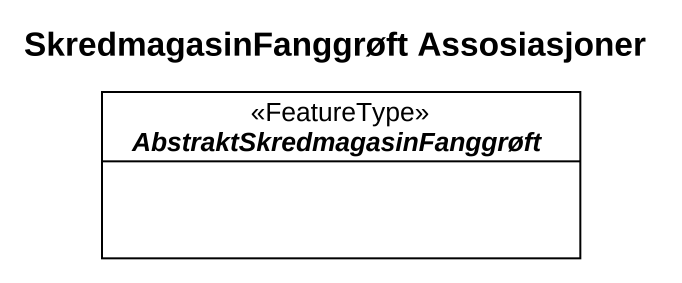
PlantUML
@startuml
title SkredmagasinFanggrøft Assosiasjoner
hide circle
hide empty members
abstract class "AbstraktSkredmagasinFanggrøft" as AbstraktSkredmagasinFanggrøf <<FeatureType>>
@enduml
